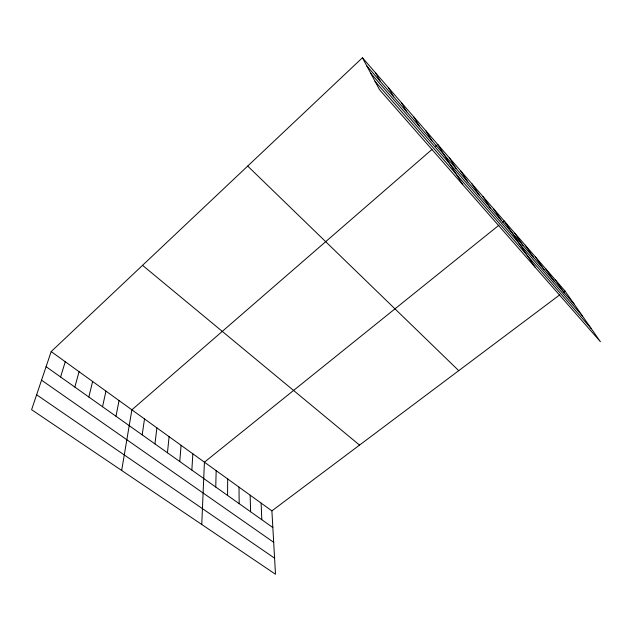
<?xml version="1.0" encoding="UTF-8"?>
<svg xmlns="http://www.w3.org/2000/svg" width="632" height="632" viewBox="0 0 632 632"><rect width="100%" height="100%" fill="white"/><g stroke="black" fill="none" stroke-linecap="round" stroke-linejoin="round"><path stroke-width="0.95" d="M227.567 495.425L227.686 478.961M215.757 487.043L216.16 470.643M201.75 524.489L204.428 462.182L499.004 225.15M191.852 470.089L192.855 453.823M179.765 461.51L181.076 445.323M167.456 452.788L169.092 436.68M154.935 443.901L156.902 427.888M142.192 434.863L144.507 418.929M121.66 470.445L131.883 409.82L431.901 149.523M115.996 416.275L119.029 400.554M102.534 406.732L105.955 391.113M88.82 396.999L92.635 381.499M74.845 387.084L79.071 371.711M60.609 376.988L65.254 361.741M51.184 351.582L31.6 409.686L275.497 574.243L271.894 510.869L51.184 351.582L362.436 57.757L564.961 290.933L600.4 341.707L379.461 89.594L362.436 57.757M435.551 146.355L437.739 144.452L462.735 184.615M502.709 222.164L504.194 220.971L535.107 267.202M271.894 510.869L559.683 294.899M563.452 292.071L564.961 290.933M36.624 394.779L274.588 558.174M41.546 380.18L273.68 542.303M46.089 366.694L272.842 527.538M142.548 265.337L359.545 445.094M247.697 166.074L458.737 370.652M370.731 73.265L582.412 315.937M375.029 81.299L591.315 328.687M366.797 65.91L574.188 304.15M555.323 279.834L564.368 292.869M545.495 268.521L554.351 281.366M535.47 256.979L544.128 269.627M525.247 245.216L533.708 257.651M514.827 233.216L523.067 245.421M493.663 208.844L501.445 220.584M482.927 196.481L490.464 207.968M471.97 183.873L479.254 195.09M460.791 170.995L467.806 181.945M449.384 157.866L456.114 168.515M425.849 130.761L431.98 140.794M413.707 116.778L419.514 126.471M401.296 102.502L406.771 111.832M388.625 87.911L393.744 96.87M375.677 72.996L380.425 81.568M261.119 503.096L261.814 519.717M250.161 495.188L250.596 511.762M239.015 487.146L239.18 503.664"/></g></svg>
